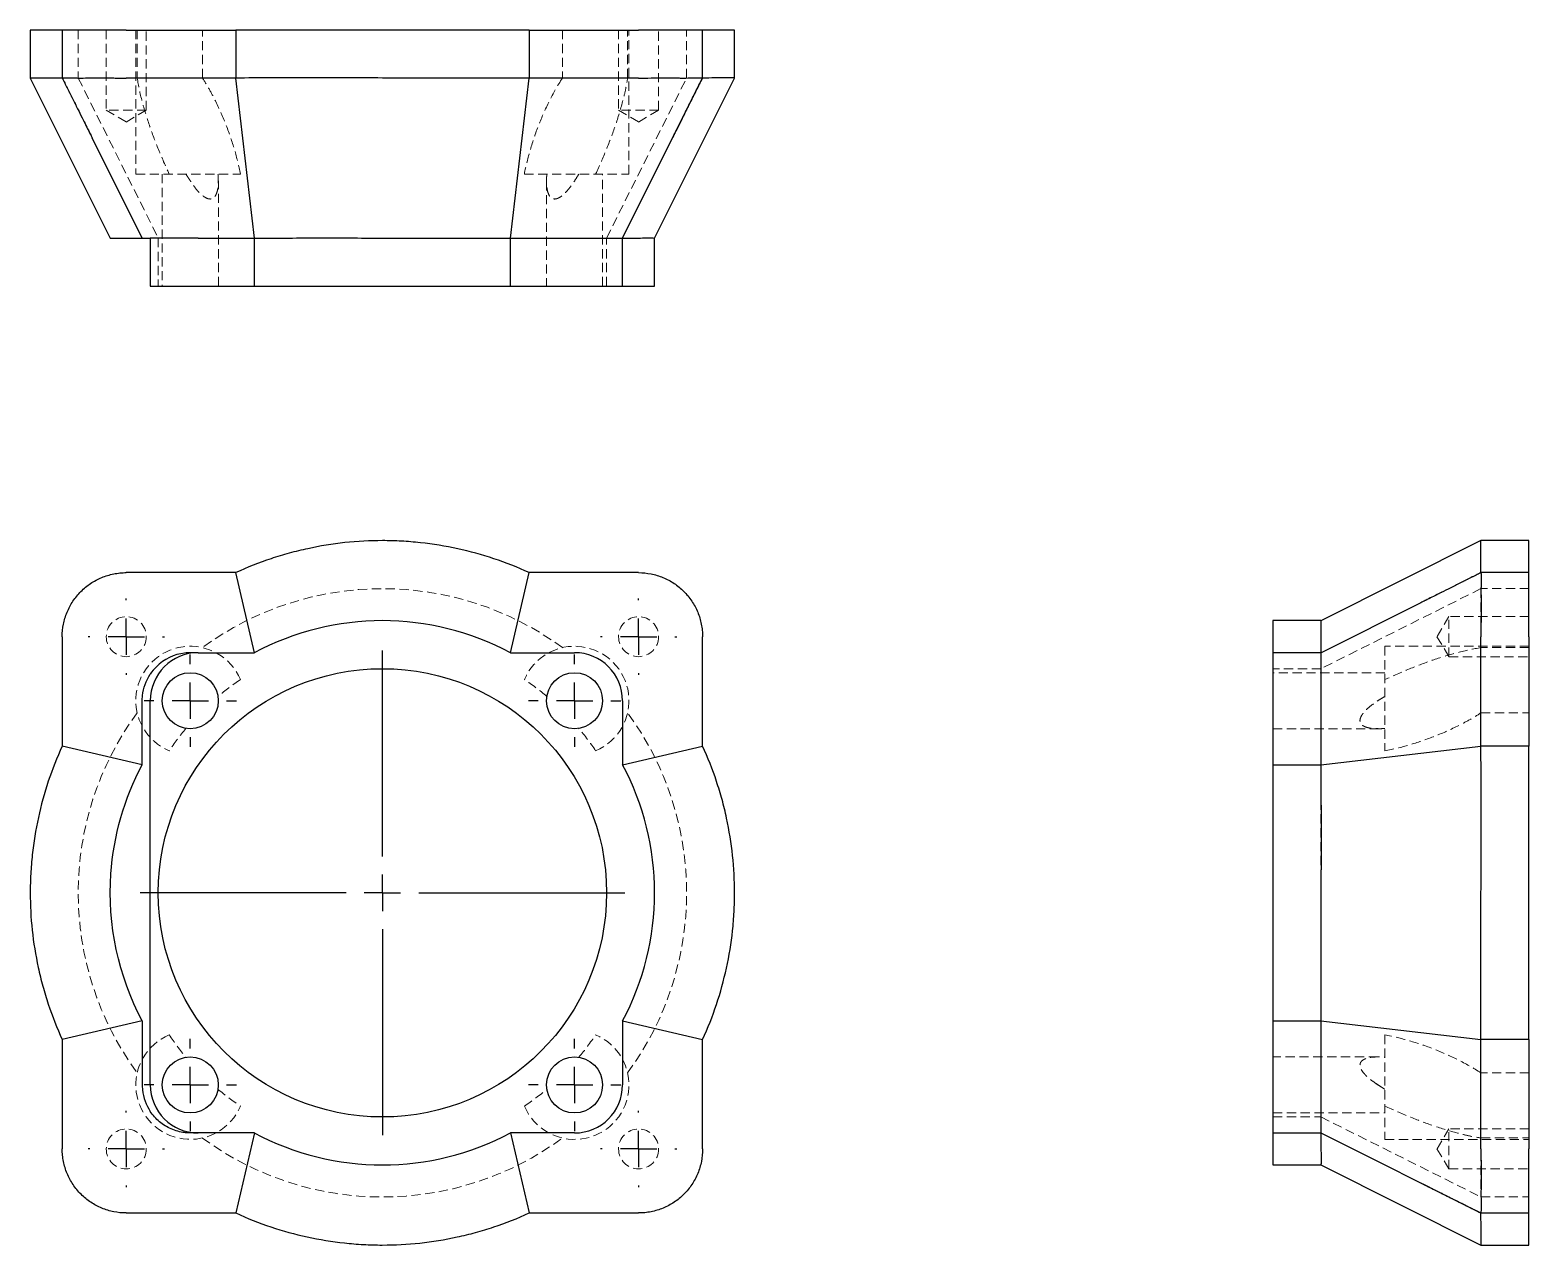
# Model space of a CAD drawing. Header units: millimetres. Extents: x 35 to 241, y 9 to 176.
import ezdxf

# ---------------------------------------------------------------- set-up
doc = ezdxf.new("R2010")
doc.units = ezdxf.units.MM
doc.linetypes.add('HIDDEN', pattern=[1.905, 1.27, -0.635])
doc.layers.add('10', color=7, linetype='Continuous')

# ---------------------------------------------------------------- blocks, each defined once
blk = doc.blocks.new('SW_CENTERMARKSYMBOL_0')
at = {"layer": '10', "color": 0}
for p, q in [((0, 5), (0, 33.31)), ((0, 0), (0, 2.5)), ((-5, 0), (-33.31, 0)), ((0, 0), (-2.5, 0)), ((0, 0), (0, -2.5)), ((0, 0), (2.5, 0)), ((5, 0), (33.31, 0)), ((0, -5), (0, -33.31))]:
    blk.add_line(p, q, dxfattribs=at)
blk = doc.blocks.new('SW_CENTERMARKSYMBOL_1')
at = {"layer": '10', "color": 0}
for p, q in [((0, 5), (0, 5.25)), ((0, 0), (0, 2.5)), ((-5, 0), (-5.25, 0)), ((0, 0), (-2.5, 0)), ((0, 0), (0, -2.5)), ((0, 0), (2.5, 0)), ((5, 0), (5.25, 0)), ((0, -5), (0, -5.25))]:
    blk.add_line(p, q, dxfattribs=at)
blk = doc.blocks.new('SW_CENTERMARKSYMBOL_2')
at = {"layer": '10', "color": 0}
for p, q in [((0, 5), (0, 5.25)), ((0, 0), (0, 2.5)), ((-5, 0), (-5.25, 0)), ((0, 0), (-2.5, 0)), ((0, 0), (0, -2.5)), ((0, 0), (2.5, 0)), ((5, 0), (5.25, 0)), ((0, -5), (0, -5.25))]:
    blk.add_line(p, q, dxfattribs=at)
blk = doc.blocks.new('SW_CENTERMARKSYMBOL_3')
at = {"layer": '10', "color": 0}
for p, q in [((0, 5), (0, 5.25)), ((0, 0), (0, 2.5)), ((-5, 0), (-5.25, 0)), ((0, 0), (-2.5, 0)), ((0, 0), (0, -2.5)), ((0, 0), (2.5, 0)), ((5, 0), (5.25, 0)), ((0, -5), (0, -5.25))]:
    blk.add_line(p, q, dxfattribs=at)
blk = doc.blocks.new('SW_CENTERMARKSYMBOL_4')
at = {"layer": '10', "color": 0}
for p, q in [((0, 5), (0, 5.25)), ((0, 0), (0, 2.5)), ((-5, 0), (-5.25, 0)), ((0, 0), (-2.5, 0)), ((0, 0), (0, -2.5)), ((0, 0), (2.5, 0)), ((5, 0), (5.25, 0)), ((0, -5), (0, -5.25))]:
    blk.add_line(p, q, dxfattribs=at)
blk = doc.blocks.new('SW_CENTERMARKSYMBOL_5')
at = {"layer": '10', "color": 0}
for p, q in [((0, 5), (0, 6.35)), ((0, 0), (0, 2.5)), ((-5, 0), (-6.35, 0)), ((0, 0), (-2.5, 0)), ((0, 0), (0, -2.5)), ((0, 0), (2.5, 0)), ((5, 0), (6.35, 0)), ((0, -5), (0, -6.35))]:
    blk.add_line(p, q, dxfattribs=at)
blk = doc.blocks.new('SW_CENTERMARKSYMBOL_6')
at = {"layer": '10', "color": 0}
for p, q in [((0, 5), (0, 6.35)), ((0, 0), (0, 2.5)), ((-5, 0), (-6.35, 0)), ((0, 0), (-2.5, 0)), ((0, 0), (0, -2.5)), ((0, 0), (2.5, 0)), ((5, 0), (6.35, 0)), ((0, -5), (0, -6.35))]:
    blk.add_line(p, q, dxfattribs=at)
blk = doc.blocks.new('SW_CENTERMARKSYMBOL_7')
at = {"layer": '10', "color": 0}
for p, q in [((0, 5), (0, 6.35)), ((0, 0), (0, 2.5)), ((-5, 0), (-6.35, 0)), ((0, 0), (-2.5, 0)), ((0, 0), (0, -2.5)), ((0, 0), (2.5, 0)), ((5, 0), (6.35, 0)), ((0, -5), (0, -6.35))]:
    blk.add_line(p, q, dxfattribs=at)
blk = doc.blocks.new('SW_CENTERMARKSYMBOL_8')
at = {"layer": '10', "color": 0}
for p, q in [((0, 5), (0, 6.35)), ((0, 0), (0, 2.5)), ((-5, 0), (-6.35, 0)), ((0, 0), (-2.5, 0)), ((0, 0), (0, -2.5)), ((0, 0), (2.5, 0)), ((5, 0), (6.35, 0)), ((0, -5), (0, -6.35))]:
    blk.add_line(p, q, dxfattribs=at)

msp = doc.modelspace()

# ---------------------------------------------------------------- linework, layer by layer
at = {"color": 7, "linetype": 'Continuous', "lineweight": 25}
for p, q in [((34.59, 175.6), (34.59, 169)), ((38.99, 175.6), (34.59, 175.6)), ((38.99, 175.6), (38.99, 169)), ((47.79, 175.6), (38.99, 175.6)), ((47.79, 175.6), (62.83, 175.6)), ((62.83, 175.6), (62.83, 169)), ((103.17, 175.6), (62.83, 175.6)), ((103.17, 175.6), (103.17, 169)), ((103.17, 175.6), (118.21, 175.6)), ((127.01, 175.6), (118.21, 175.6)), ((127.01, 169), (127.01, 175.6)), ((131.41, 175.6), (127.01, 175.6)), ((131.41, 169), (131.41, 175.6)), ((34.59, 169), (45.59, 147)), ((65.4, 147), (62.83, 169)), ((100.6, 147), (103.17, 169)), ((120.41, 147), (131.41, 169)), ((116.01, 147), (126.97, 168.92)), ((49.99, 147), (43.11, 160.76)), ((51.09, 147), (51.09, 140.4)), ((65.4, 140.4), (65.4, 147)), ((100.6, 140.4), (100.6, 147)), ((116.01, 140.4), (116.01, 147)), ((120.41, 140.4), (120.41, 147)), ((51.09, 140.4), (57.69, 140.4)), ((57.69, 140.4), (65.4, 140.4)), ((65.4, 140.4), (100.6, 140.4)), ((100.6, 140.4), (109.41, 140.4)), ((109.41, 140.4), (116.01, 140.4)), ((116.01, 140.4), (120.41, 140.4)), ((234, 105.41), (211.99, 94.4)), ((240.6, 105.41), (234, 105.41)), ((240.6, 101.01), (240.6, 105.41)), ((65.4, 90.01), (62.83, 101.01)), ((100.6, 90.01), (103.17, 101.01)), ((240.6, 101.01), (234, 101.01)), ((240.6, 92.21), (240.6, 101.01)), ((212, 90.01), (225.76, 96.89)), ((212, 94.41), (205.4, 94.41)), ((205.4, 94.41), (205.4, 90.01)), ((240.6, 92.21), (240.6, 77.17)), ((57.69, 90.01), (65.4, 90.01)), ((100.6, 90.01), (109.41, 90.01)), ((212, 90.01), (205.4, 90.01)), ((205.4, 90.01), (205.4, 83.41)), ((51.09, 30.59), (51.09, 83.41)), ((116.01, 83.41), (116.01, 74.6)), ((205.4, 83.41), (205.4, 74.6)), ((49.99, 74.6), (38.99, 77.17)), ((116.01, 74.6), (127.01, 77.17)), ((212, 74.6), (234, 77.17)), ((240.6, 77.17), (234, 77.17)), ((240.6, 36.83), (240.6, 77.17)), ((205.4, 74.6), (212, 74.6)), ((205.4, 74.6), (205.4, 39.4)), ((49.99, 39.4), (38.99, 36.83)), ((116.01, 39.4), (116.01, 30.59)), ((116.01, 39.4), (127.01, 36.83)), ((205.4, 39.4), (212, 39.4)), ((205.4, 39.4), (205.4, 30.59)), ((212, 39.4), (234, 36.83)), ((240.6, 36.83), (234, 36.83)), ((240.6, 36.83), (240.6, 21.79)), ((205.4, 30.59), (205.4, 23.99)), ((65.4, 23.99), (57.69, 23.99)), ((65.4, 23.99), (62.83, 12.99)), ((109.41, 23.99), (100.6, 23.99)), ((100.6, 23.99), (103.17, 12.99)), ((205.4, 23.99), (212, 23.99)), ((205.4, 23.99), (205.4, 19.59)), ((212, 23.99), (233.92, 13.03)), ((240.6, 12.99), (240.6, 21.79)), ((205.4, 19.59), (212, 19.59)), ((211.99, 19.6), (234, 8.59)), ((234, 12.99), (240.6, 12.99)), ((240.6, 8.59), (240.6, 12.99)), ((234, 8.59), (240.6, 8.59))]:
    msp.add_line(p, q, dxfattribs=at)
at = {"color": 7, "linetype": 'HIDDEN', "lineweight": 18}
for p, q in [((41.19, 175.6), (41.19, 169)), ((45.04, 175.6), (45.04, 164.6)), ((49.11, 175.6), (49.11, 155.8)), ((49.3, 175.6), (49.3, 169)), ((50.54, 164.6), (50.54, 175.6)), ((58.26, 169), (58.26, 175.6)), ((107.74, 175.6), (107.74, 169)), ((115.46, 175.6), (115.46, 164.6)), ((116.7, 169), (116.7, 175.6)), ((116.89, 155.8), (116.89, 175.6)), ((120.96, 164.6), (120.96, 175.6)), ((124.81, 169), (124.81, 175.6)), ((43.1, 160.79), (38.99, 169)), ((41.19, 169), (49.3, 169)), ((41.19, 169), (52.19, 147)), ((58.26, 169), (62.81, 169)), ((103.19, 169), (107.74, 169)), ((113.81, 147), (124.81, 169)), ((116.7, 169), (124.81, 169)), ((126.97, 168.92), (127.01, 169)), ((50.54, 164.6), (45.04, 164.6)), ((45.04, 164.6), (47.79, 162.95)), ((47.79, 162.95), (50.54, 164.6)), ((120.96, 164.6), (115.46, 164.6)), ((115.46, 164.6), (118.21, 162.95)), ((118.21, 162.95), (120.96, 164.6)), ((49.11, 155.8), (63.49, 155.8)), ((52.74, 155.8), (52.74, 140.4)), ((60.43, 154.53), (60.42, 154.87)), ((60.45, 154.84), (60.45, 154.87)), ((60.45, 140.4), (60.45, 154.84)), ((102.51, 155.8), (116.89, 155.8)), ((105.55, 154.82), (105.55, 140.4)), ((105.55, 154.82), (105.55, 154.82)), ((113.26, 140.4), (113.26, 155.8)), ((52.19, 147), (52.19, 140.4)), ((65.36, 147), (57.76, 147)), ((113.81, 147), (100.63, 147)), ((113.81, 140.4), (113.81, 147)), ((120.4, 146.99), (120.41, 147)), ((225.79, 96.9), (234, 101.01)), ((234, 98.81), (212, 87.81)), ((234, 98.81), (234, 90.7)), ((240.6, 98.81), (234, 98.81)), ((229.6, 94.96), (227.95, 92.21)), ((229.6, 89.46), (229.6, 94.96)), ((240.6, 94.96), (229.6, 94.96)), ((220.8, 90.89), (220.8, 76.51)), ((240.6, 90.89), (220.8, 90.89)), ((227.95, 92.21), (229.6, 89.46)), ((240.6, 90.7), (234, 90.7)), ((229.6, 89.46), (240.6, 89.46)), ((212, 87.81), (205.4, 87.81)), ((220.8, 87.26), (205.4, 87.26)), ((212, 57), (212, 87.81)), ((220.8, 84), (219.79, 83.37)), ((234, 81.74), (234, 77.19)), ((234, 81.74), (240.6, 81.74)), ((205.4, 79.55), (219.84, 79.55)), ((219.53, 79.57), (219.87, 79.58)), ((219.84, 79.55), (219.87, 79.55)), ((212, 56.65), (212, 57)), ((212, 26.19), (212, 39.38)), ((220.8, 37.49), (220.8, 23.11)), ((234, 36.81), (234, 32.26)), ((219.84, 34.45), (205.4, 34.45)), ((219.84, 34.45), (219.84, 34.45)), ((240.6, 32.26), (234, 32.26)), ((219.48, 30.84), (220.8, 30)), ((205.4, 26.74), (220.8, 26.74)), ((205.4, 26.19), (212, 26.19)), ((212, 26.19), (234, 15.19)), ((220.8, 23.11), (240.6, 23.11)), ((229.6, 24.54), (227.95, 21.79)), ((229.6, 19.04), (229.6, 24.54)), ((240.6, 24.54), (229.6, 24.54)), ((234, 23.3), (234, 15.19)), ((234, 23.3), (240.6, 23.3)), ((227.95, 21.79), (229.6, 19.04)), ((229.6, 19.04), (240.6, 19.04)), ((234, 15.19), (240.6, 15.19)), ((233.92, 13.03), (234, 12.99))]:
    msp.add_line(p, q, dxfattribs=at)
for centre in [(47.79, 92.21), (118.21, 92.21), (47.79, 21.79), (118.21, 21.79)]:
    msp.add_circle(centre, 2.75, dxfattribs=at)
at = {"color": 7, "linetype": 'Continuous', "lineweight": 25}
for centre, radius in [((83, 57), 30.81), ((56.59, 83.41), 3.85), ((109.41, 83.41), 3.85), ((56.59, 30.59), 3.85), ((109.41, 30.59), 3.85)]:
    msp.add_circle(centre, radius, dxfattribs=at)
at = {"color": 7, "linetype": 'HIDDEN', "lineweight": 18}
for centre, radius, start, end in [((83, 57), 41.81, 53.7125, 126.2875), ((56.59, 83.41), 7.48, 22.8229, 247.1771), ((109.41, 83.41), 7.48, 292.8229, 157.1771), ((83, 57), 35.21, 123.6513, 129.935), ((83, 57), 35.21, 50.065, 56.3487), ((83, 57), 41.81, 143.7125, 216.2875), ((83, 57), 41.81, 323.7125, 36.2875), ((83, 57), 35.21, 140.065, 146.3487), ((83, 57), 35.21, 33.6513, 39.935), ((56.59, 30.59), 7.48, 112.8229, 337.1771), ((83, 57), 35.21, 213.6513, 219.935), ((109.41, 30.59), 7.48, 202.8229, 67.1771), ((83, 57), 35.21, 320.065, 326.3487), ((83, 57), 35.21, 230.065, 236.3487), ((83, 57), 35.21, 303.6513, 309.935), ((83, 57), 41.81, 233.7125, 306.2875)]:
    msp.add_arc(centre, radius, start, end, dxfattribs=at)
at = {"color": 7, "linetype": 'Continuous', "lineweight": 25}
for centre, radius, start, end in [((83, 57), 37.41, 61.9275, 118.0725), ((57.69, 83.41), 6.6, 90, 180), ((109.41, 83.41), 6.6, 0, 90), ((83, 57), 37.41, 331.9275, 28.0725), ((57.69, 30.59), 6.6, 180, 270), ((109.41, 30.59), 6.6, 270, 0), ((83, 57), 37.41, 241.9275, 298.0725)]:
    msp.add_arc(centre, radius, start, end, dxfattribs=at)
for points, knots in [([(38.99, 169), (38.46, 169), (37.4, 169), (36.2, 169), (35.29, 169), (34.76, 169), (34.55, 169), (34.6, 169), (34.61, 169)], [0, 0, 0, 0, 0.193844, 0.387687, 0.587163, 0.786638, 0.980484, 1, 1, 1, 1]), ([(38.99, 169), (38.99, 168.99), (39.05, 169), (39.27, 169.01), (39.43, 169.01), (39.88, 169.01), (40.15, 169.01), (40.63, 169.01), (40.8, 169.01), (41.16, 169), (41.36, 169), (41.97, 169), (42.41, 169.01), (43.37, 169.01), (43.89, 169.01), (44.95, 169.01), (45.5, 169.01), (46.35, 169), (46.64, 169), (47.21, 168.99), (47.5, 168.99), (47.79, 169)], [0, 0, 0, 0, 0.125, 0.125, 0.25, 0.25, 0.375, 0.375, 0.4375, 0.4375, 0.5, 0.5, 0.625, 0.625, 0.75, 0.75, 0.875, 0.875, 0.9375, 0.9375, 1, 1, 1, 1]), ([(38.99, 169), (39.22, 168.55), (39.68, 167.61), (40.39, 166.2), (41.08, 164.83), (41.7, 163.59), (42.23, 162.52), (42.66, 161.66), (42.95, 161.08), (43.12, 160.75), (43.12, 160.75), (43.12, 160.74)], [0, 0, 0, 0, 0.158862, 0.327028, 0.483516, 0.625027, 0.748552, 0.851392, 0.931356, 0.987582, 1, 1, 1, 1]), ([(62.83, 169), (58.35, 169), (53.86, 169), (49.38, 169), (48.85, 169), (48.32, 169), (47.79, 169)], [0, 0, 0, 0, 0.01345405, 0.01345405, 0.01345405, 0.01503987, 0.01503987, 0.01503987, 0.01503987]), ([(103.17, 169), (101.58, 169), (99.97, 169), (96.69, 169), (95.03, 169), (91.66, 169), (89.95, 169), (87.35, 169), (86.48, 169), (84.75, 169), (83.88, 169), (79.56, 169.01), (76.13, 169.02), (71.88, 169.02), (71.03, 169.02), (69.35, 169.01), (68.52, 169.01), (66.04, 169.01), (64.42, 169), (62.83, 169)], [0, 0, 0, 0, 0.125, 0.125, 0.25, 0.25, 0.375, 0.375, 0.4375, 0.4375, 0.5, 0.5, 0.75, 0.75, 0.8125, 0.8125, 0.875, 0.875, 1, 1, 1, 1]), ([(118.21, 169), (117.58, 169), (116.95, 169), (115.7, 169), (113.82, 169), (109.43, 169), (105.67, 169), (103.17, 169)], [0, 0, 0, 0, 0.125, 0.125, 0.25, 0.5, 1, 1, 1, 1]), ([(118.21, 169), (118.79, 168.99), (119.36, 169), (120.48, 169.01), (121.03, 169.01), (122.1, 169.01), (122.61, 169.01), (123.33, 169.01), (123.56, 169.01), (124, 169), (124.22, 169), (124.83, 169), (125.2, 169.01), (125.84, 169.01), (126.12, 169.01), (126.56, 169.01), (126.72, 169.01), (126.89, 169), (126.94, 169), (127, 168.99), (127.01, 168.99), (127.01, 169)], [0, 0, 0, 0, 0.125, 0.125, 0.25, 0.25, 0.375, 0.375, 0.4375, 0.4375, 0.5, 0.5, 0.625, 0.625, 0.75, 0.75, 0.875, 0.875, 0.9375, 0.9375, 1, 1, 1, 1]), ([(122.89, 160.76), (122.89, 160.76), (122.89, 160.76), (122.95, 160.88), (123.05, 161.09), (123.27, 161.51), (123.63, 162.25), (124.24, 163.47), (125.05, 165.09), (126.01, 167), (126.68, 168.34), (127.01, 169)], [0, 0, 0, 0, 0.020271, 0.050976, 0.085634, 0.126122, 0.226651, 0.352384, 0.552281, 0.778055, 1, 1, 1, 1]), ([(131.39, 169), (131.38, 169.01), (131.34, 169.01), (130.85, 169.02), (130, 169.02), (128.76, 169.01), (127.6, 169), (127.01, 169)], [0, 0, 0, 0, 0.173662, 0.372375, 0.571088, 0.784628, 1, 1, 1, 1]), ([(45.61, 147), (45.61, 147), (45.57, 147), (45.76, 147), (46.19, 147), (46.85, 147), (47.68, 147), (48.71, 147), (49.56, 147), (49.99, 147)], [0, 0, 0, 0, 0.032754, 0.207599, 0.383776, 0.535673, 0.688407, 0.843753, 1, 1, 1, 1]), ([(49.99, 147), (49.99, 147), (49.99, 147), (49.99, 147), (49.99, 147), (49.99, 147), (49.99, 147), (50, 147), (50.01, 147), (50.14, 147), (50.51, 147), (51.09, 147)], [0, 0, 0, 0, 0.5, 0.625, 0.6875, 0.6875, 0.71875, 0.71875, 0.75, 0.75, 1, 1, 1, 1]), ([(57.69, 147), (57.33, 147), (56.96, 147), (56.33, 147), (56.07, 147), (54.36, 147), (52.55, 147), (51.34, 147), (51.09, 147)], [0.4528529, 0.4528529, 0.4528529, 0.4528529, 0.4921833, 0.4921833, 0.5200791, 0.5200791, 0.6775296, 0.7246767, 0.7246767, 0.7246767, 0.7246767]), ([(65.4, 147), (66.76, 147), (68.15, 147), (70.98, 147.01), (72.43, 147.02), (74.65, 147.02), (75.4, 147.02), (76.9, 147.02), (77.67, 147.02), (79.95, 147.01), (81.47, 147), (84.51, 146.99), (86.03, 146.99), (88.3, 146.99), (89.06, 146.99), (90.57, 147), (91.33, 147), (93.55, 147), (95.01, 147), (97.85, 147), (99.24, 147), (100.6, 147)], [0, 0, 0, 0, 0.125, 0.125, 0.25, 0.25, 0.3125, 0.3125, 0.375, 0.375, 0.5, 0.5, 0.625, 0.625, 0.6875, 0.6875, 0.75, 0.75, 0.875, 0.875, 1, 1, 1, 1]), ([(109.41, 147), (109.84, 147), (110.27, 146.99), (110.9, 147), (111.11, 147), (111.53, 147), (111.73, 147), (112.33, 147), (112.71, 147), (113.43, 147), (113.77, 147), (114.38, 147), (114.65, 147), (115.01, 147), (115.12, 147), (115.33, 147), (115.42, 147), (115.67, 147), (115.79, 147), (115.96, 146.99), (116.01, 147), (116.01, 147)], [0, 0, 0, 0, 0.125, 0.125, 0.1875, 0.1875, 0.25, 0.25, 0.375, 0.375, 0.5, 0.5, 0.625, 0.625, 0.6875, 0.6875, 0.75, 0.75, 0.875, 0.875, 1, 1, 1, 1]), ([(116.01, 147), (116.48, 147), (117.42, 147), (118.53, 147.01), (119.42, 147.02), (120.02, 147.02), (120.36, 147.01), (120.38, 147), (120.39, 147)], [0, 0, 0, 0, 0.170756, 0.341513, 0.517324, 0.693134, 0.862369, 1, 1, 1, 1]), ([(103.17, 101.01), (101.58, 101.74), (99.97, 102.37), (96.69, 103.47), (95.03, 103.92), (91.66, 104.66), (89.95, 104.94), (87.35, 105.22), (86.48, 105.29), (84.75, 105.39), (83.88, 105.41), (79.56, 105.41), (76.13, 105.05), (71.88, 104.12), (71.03, 103.92), (69.35, 103.45), (68.52, 103.2), (66.04, 102.38), (64.42, 101.74), (62.83, 101.01)], [0, 0, 0, 0, 0.125, 0.125, 0.25, 0.25, 0.375, 0.375, 0.4375, 0.4375, 0.5, 0.5, 0.75, 0.75, 0.8125, 0.8125, 0.875, 0.875, 1, 1, 1, 1]), ([(234, 101.01), (234, 101.54), (234, 102.6), (234, 103.8), (234, 104.71), (234, 105.24), (234, 105.45), (234, 105.4), (234, 105.39)], [0, 0, 0, 0, 0.193844, 0.387687, 0.587163, 0.786638, 0.980484, 1, 1, 1, 1]), ([(38.99, 92.21), (38.99, 92.79), (39.05, 93.36), (39.27, 94.48), (39.43, 95.03), (39.88, 96.1), (40.15, 96.61), (40.63, 97.33), (40.8, 97.56), (41.16, 98), (41.36, 98.22), (41.97, 98.83), (42.41, 99.2), (43.37, 99.84), (43.89, 100.12), (44.95, 100.56), (45.5, 100.72), (46.35, 100.89), (46.64, 100.94), (47.21, 101), (47.5, 101.01), (47.79, 101.01)], [0, 0, 0, 0, 0.125, 0.125, 0.25, 0.25, 0.375, 0.375, 0.4375, 0.4375, 0.5, 0.5, 0.625, 0.625, 0.75, 0.75, 0.875, 0.875, 0.9375, 0.9375, 1, 1, 1, 1]), ([(62.83, 101.01), (58.35, 101.01), (53.86, 101.01), (49.38, 101.01), (48.85, 101.01), (48.32, 101.01), (47.79, 101.01)], [0, 0, 0, 0, 0.01345405, 0.01345405, 0.01345405, 0.01503987, 0.01503987, 0.01503987, 0.01503987]), ([(118.21, 101.01), (117.58, 101.01), (116.95, 101.01), (115.7, 101.01), (113.82, 101.01), (109.43, 101.01), (105.67, 101.01), (103.17, 101.01)], [0, 0, 0, 0, 0.125, 0.125, 0.25, 0.5, 1, 1, 1, 1]), ([(118.21, 101.01), (118.79, 101.01), (119.36, 100.95), (120.48, 100.73), (121.03, 100.57), (122.1, 100.12), (122.61, 99.85), (123.33, 99.37), (123.56, 99.2), (124, 98.84), (124.22, 98.64), (124.83, 98.03), (125.2, 97.59), (125.84, 96.63), (126.12, 96.11), (126.56, 95.05), (126.72, 94.5), (126.89, 93.65), (126.94, 93.36), (127, 92.79), (127.01, 92.5), (127.01, 92.21)], [0, 0, 0, 0, 0.125, 0.125, 0.25, 0.25, 0.375, 0.375, 0.4375, 0.4375, 0.5, 0.5, 0.625, 0.625, 0.75, 0.75, 0.875, 0.875, 0.9375, 0.9375, 1, 1, 1, 1]), ([(234, 101.01), (233.55, 100.78), (232.61, 100.32), (231.2, 99.61), (229.83, 98.92), (228.59, 98.3), (227.52, 97.77), (226.66, 97.34), (226.08, 97.05), (225.75, 96.88), (225.74, 96.88), (225.74, 96.88)], [0, 0, 0, 0, 0.158859, 0.327022, 0.483508, 0.625018, 0.748541, 0.851382, 0.931347, 0.987574, 1, 1, 1, 1]), ([(234, 101.01), (233.99, 101.01), (234, 100.95), (234.01, 100.73), (234.01, 100.57), (234.01, 100.12), (234.01, 99.85), (234.01, 99.37), (234.01, 99.2), (234, 98.84), (234, 98.64), (234, 98.03), (234.01, 97.59), (234.01, 96.63), (234.01, 96.11), (234.01, 95.05), (234.01, 94.5), (234, 93.65), (234, 93.36), (233.99, 92.79), (233.99, 92.5), (234, 92.21)], [0, 0, 0, 0, 0.125, 0.125, 0.25, 0.25, 0.375, 0.375, 0.4375, 0.4375, 0.5, 0.5, 0.625, 0.625, 0.75, 0.75, 0.875, 0.875, 0.9375, 0.9375, 1, 1, 1, 1]), ([(212, 94.39), (212, 94.39), (211.99, 94.43), (211.99, 94.24), (211.99, 93.82), (212, 93.16), (212, 92.33), (212, 91.3), (212, 90.44), (212, 90.01)], [0, 0, 0, 0, 0.031763, 0.206784, 0.381806, 0.534582, 0.687358, 0.843679, 1, 1, 1, 1]), ([(38.99, 92.21), (38.99, 91.58), (38.99, 90.95), (38.99, 89.7), (38.99, 87.82), (38.99, 83.43), (38.99, 79.67), (38.99, 77.17)], [0, 0, 0, 0, 0.125, 0.125, 0.25, 0.5, 1, 1, 1, 1]), ([(127.01, 77.17), (127.01, 81.65), (127.01, 86.14), (127.01, 90.62), (127.01, 91.15), (127.01, 91.68), (127.01, 92.21)], [0, 0, 0, 0, 0.013455, 0.013455, 0.013455, 0.01503987, 0.01503987, 0.01503987, 0.01503987]), ([(234, 77.17), (234, 81.65), (234, 86.14), (234, 90.62), (234, 91.15), (234, 91.68), (234, 92.21)], [0, 0, 0, 0, 0.013455, 0.013455, 0.013455, 0.01503987, 0.01503987, 0.01503987, 0.01503987]), ([(57.69, 90.01), (57.33, 90.01), (56.96, 90.01), (56.33, 90.01), (56.07, 89.99), (54.36, 89.79), (52.55, 88.91), (51.34, 87.42), (51.09, 87.05)], [0.4528529, 0.4528529, 0.4528529, 0.4528529, 0.4921833, 0.4921833, 0.5200791, 0.5200791, 0.6775296, 0.7246767, 0.7246767, 0.7246767, 0.7246767]), ([(212, 90.01), (212, 90.01), (211.99, 89.96), (212, 89.84), (212, 89.79), (212, 89.66), (212, 89.59), (212, 89.34), (212, 89.14), (212, 88.66), (212, 88.38), (212, 87.77), (212, 87.44), (212, 86.9), (212, 86.71), (212, 86.33), (212, 86.14), (212, 85.54), (212, 85.13), (211.99, 84.27), (212, 83.84), (212, 83.41)], [0, 0, 0, 0, 0.125, 0.125, 0.1875, 0.1875, 0.25, 0.25, 0.375, 0.375, 0.5, 0.5, 0.625, 0.625, 0.6875, 0.6875, 0.75, 0.75, 0.875, 0.875, 1, 1, 1, 1]), ([(49.99, 74.6), (49.99, 76.72), (49.99, 79.35), (49.99, 82.26), (49.99, 83.05), (49.99, 83.44), (49.99, 83.58), (50, 83.84), (50.01, 83.97), (50.14, 85.15), (50.51, 86.17), (51.09, 87.05)], [0, 0, 0, 0, 0.5, 0.625, 0.6875, 0.6875, 0.71875, 0.71875, 0.75, 0.75, 1, 1, 1, 1]), ([(38.99, 77.17), (38.26, 75.58), (37.63, 73.97), (36.53, 70.69), (36.08, 69.03), (35.34, 65.66), (35.06, 63.95), (34.78, 61.35), (34.71, 60.48), (34.61, 58.75), (34.59, 57.88), (34.59, 53.56), (34.95, 50.13), (35.88, 45.88), (36.08, 45.03), (36.55, 43.35), (36.8, 42.52), (37.62, 40.04), (38.26, 38.42), (38.99, 36.83)], [0, 0, 0, 0, 0.125, 0.125, 0.25, 0.25, 0.375, 0.375, 0.4375, 0.4375, 0.5, 0.5, 0.75, 0.75, 0.8125, 0.8125, 0.875, 0.875, 1, 1, 1, 1]), ([(127.01, 36.83), (127.74, 38.42), (128.37, 40.03), (129.47, 43.31), (129.92, 44.97), (130.66, 48.34), (130.94, 50.05), (131.22, 52.65), (131.29, 53.52), (131.39, 55.25), (131.41, 56.12), (131.41, 60.44), (131.05, 63.87), (130.12, 68.12), (129.92, 68.97), (129.45, 70.65), (129.2, 71.48), (128.38, 73.96), (127.74, 75.58), (127.01, 77.17)], [0, 0, 0, 0, 0.125, 0.125, 0.25, 0.25, 0.375, 0.375, 0.4375, 0.4375, 0.5, 0.5, 0.75, 0.75, 0.8125, 0.8125, 0.875, 0.875, 1, 1, 1, 1]), ([(234, 36.83), (234, 38.42), (234, 40.03), (234, 43.31), (234, 44.97), (234, 48.34), (234, 50.05), (234, 52.65), (234, 53.52), (234, 55.25), (234, 56.12), (234.01, 60.44), (234.02, 63.87), (234.02, 68.12), (234.02, 68.97), (234.01, 70.65), (234.01, 71.48), (234.01, 73.96), (234, 75.58), (234, 77.17)], [0, 0, 0, 0, 0.125, 0.125, 0.25, 0.25, 0.375, 0.375, 0.4375, 0.4375, 0.5, 0.5, 0.75, 0.75, 0.8125, 0.8125, 0.875, 0.875, 1, 1, 1, 1]), ([(49.99, 39.4), (46.71, 45.56), (44.06, 57.97), (47.53, 69.98), (49.99, 74.6)], [0, 0, 0, 0, 0.571429, 1, 1, 1, 1]), ([(212, 74.6), (212, 73.24), (212, 71.85), (212.01, 69.02), (212.02, 67.57), (212.02, 65.35), (212.02, 64.6), (212.02, 63.1), (212.02, 62.33), (212.01, 60.05), (212, 58.53), (211.99, 55.49), (211.99, 53.97), (211.99, 51.7), (211.99, 50.94), (212, 49.43), (212, 48.67), (212, 46.45), (212, 44.99), (212, 42.15), (212, 40.76), (212, 39.4)], [0, 0, 0, 0, 0.125, 0.125, 0.25, 0.25, 0.3125, 0.3125, 0.375, 0.375, 0.5, 0.5, 0.625, 0.625, 0.6875, 0.6875, 0.75, 0.75, 0.875, 0.875, 1, 1, 1, 1]), ([(49.99, 39.4), (49.99, 37.28), (49.99, 34.65), (49.99, 31.74), (49.99, 30.95), (49.99, 30.56), (49.99, 30.42), (50, 30.16), (50.01, 30.03), (50.14, 28.85), (50.51, 27.83), (51.09, 26.95)], [0, 0, 0, 0, 0.5, 0.625, 0.6875, 0.6875, 0.71875, 0.71875, 0.75, 0.75, 1, 1, 1, 1]), ([(38.99, 36.83), (38.99, 32.35), (38.99, 27.86), (38.99, 23.38), (38.99, 22.85), (38.99, 22.32), (38.99, 21.79)], [0, 0, 0, 0, 0.01345498, 0.01345498, 0.01345498, 0.01503987, 0.01503987, 0.01503987, 0.01503987]), ([(127.01, 21.79), (127.01, 22.42), (127.01, 23.05), (127.01, 24.3), (127.01, 26.18), (127.01, 30.57), (127.01, 34.33), (127.01, 36.83)], [0, 0, 0, 0, 0.125, 0.125, 0.25, 0.5, 1, 1, 1, 1]), ([(234, 21.79), (234, 22.42), (234, 23.05), (234, 24.3), (234, 26.18), (234, 30.57), (234, 34.33), (234, 36.83)], [0, 0, 0, 0, 0.125, 0.125, 0.25, 0.5, 1, 1, 1, 1]), ([(212, 30.59), (212, 30.16), (211.99, 29.73), (212, 29.1), (212, 28.89), (212, 28.47), (212, 28.27), (212, 27.67), (212, 27.29), (212, 26.57), (212, 26.23), (212, 25.62), (212, 25.35), (212, 24.99), (212, 24.88), (212, 24.67), (212, 24.58), (212, 24.33), (212, 24.21), (211.99, 24.04), (212, 23.99), (212, 23.99)], [0, 0, 0, 0, 0.125, 0.125, 0.1875, 0.1875, 0.25, 0.25, 0.375, 0.375, 0.5, 0.5, 0.625, 0.625, 0.6875, 0.6875, 0.75, 0.75, 0.875, 0.875, 1, 1, 1, 1]), ([(57.69, 23.99), (57.38, 23.99), (57.06, 23.99), (56.59, 23.99), (56.43, 23.99), (56.11, 24.01), (55.95, 24.02), (55.17, 24.12), (53.93, 24.46), (52.84, 25.13), (51.87, 25.94), (51.44, 26.42), (51.09, 26.95)], [0, 0, 0, 0, 0.125, 0.125, 0.1875, 0.1875, 0.25, 0.25, 0.5, 0.75, 0.75, 1, 1, 1, 1]), ([(212, 23.99), (212, 23.52), (212, 22.58), (212.01, 21.47), (212.02, 20.58), (212.02, 19.98), (212.01, 19.64), (212, 19.62), (212, 19.61)], [0, 0, 0, 0, 0.170756, 0.341513, 0.517324, 0.693134, 0.862369, 1, 1, 1, 1]), ([(47.79, 12.99), (47.21, 12.99), (46.64, 13.05), (45.52, 13.27), (44.97, 13.43), (43.9, 13.88), (43.39, 14.15), (42.67, 14.63), (42.44, 14.8), (42, 15.16), (41.78, 15.36), (41.17, 15.97), (40.8, 16.41), (40.16, 17.37), (39.88, 17.89), (39.44, 18.95), (39.28, 19.5), (39.11, 20.35), (39.06, 20.64), (39, 21.21), (38.99, 21.5), (38.99, 21.79)], [0, 0, 0, 0, 0.125, 0.125, 0.25, 0.25, 0.375, 0.375, 0.4375, 0.4375, 0.5, 0.5, 0.625, 0.625, 0.75, 0.75, 0.875, 0.875, 0.9375, 0.9375, 1, 1, 1, 1]), ([(127.01, 21.79), (127.01, 21.21), (126.95, 20.64), (126.73, 19.52), (126.57, 18.97), (126.12, 17.9), (125.85, 17.39), (125.37, 16.67), (125.2, 16.44), (124.84, 16), (124.64, 15.78), (124.03, 15.17), (123.59, 14.8), (122.63, 14.16), (122.11, 13.88), (121.05, 13.44), (120.5, 13.28), (119.65, 13.11), (119.36, 13.06), (118.79, 13), (118.5, 12.99), (118.21, 12.99)], [0, 0, 0, 0, 0.125, 0.125, 0.25, 0.25, 0.375, 0.375, 0.4375, 0.4375, 0.5, 0.5, 0.625, 0.625, 0.75, 0.75, 0.875, 0.875, 0.9375, 0.9375, 1, 1, 1, 1]), ([(234, 21.79), (233.99, 21.21), (234, 20.64), (234.01, 19.52), (234.01, 18.97), (234.01, 17.9), (234.01, 17.39), (234.01, 16.67), (234.01, 16.44), (234, 16), (234, 15.78), (234, 15.17), (234.01, 14.8), (234.01, 14.16), (234.01, 13.88), (234.01, 13.44), (234.01, 13.28), (234, 13.11), (234, 13.06), (233.99, 13), (233.99, 12.99), (234, 12.99)], [0, 0, 0, 0, 0.125, 0.125, 0.25, 0.25, 0.375, 0.375, 0.4375, 0.4375, 0.5, 0.5, 0.625, 0.625, 0.75, 0.75, 0.875, 0.875, 0.9375, 0.9375, 1, 1, 1, 1]), ([(225.76, 17.11), (225.76, 17.11), (225.76, 17.11), (225.88, 17.05), (226.09, 16.95), (226.51, 16.73), (227.25, 16.37), (228.47, 15.76), (230.09, 14.95), (232, 13.99), (233.34, 13.32), (234, 12.99)], [0, 0, 0, 0, 0.020271, 0.050976, 0.085634, 0.126122, 0.226651, 0.352384, 0.552281, 0.778055, 1, 1, 1, 1]), ([(47.79, 12.99), (48.42, 12.99), (49.05, 12.99), (50.3, 12.99), (52.18, 12.99), (56.57, 12.99), (60.33, 12.99), (62.83, 12.99)], [0, 0, 0, 0, 0.125, 0.125, 0.25, 0.5, 1, 1, 1, 1]), ([(62.83, 12.99), (64.42, 12.26), (66.03, 11.63), (69.31, 10.53), (70.97, 10.08), (74.34, 9.34), (76.05, 9.06), (78.65, 8.78), (79.52, 8.71), (81.25, 8.61), (82.12, 8.59), (86.44, 8.59), (89.87, 8.95), (94.12, 9.88), (94.97, 10.08), (96.65, 10.55), (97.48, 10.8), (99.96, 11.62), (101.58, 12.26), (103.17, 12.99)], [0, 0, 0, 0, 0.125, 0.125, 0.25, 0.25, 0.375, 0.375, 0.4375, 0.4375, 0.5, 0.5, 0.75, 0.75, 0.8125, 0.8125, 0.875, 0.875, 1, 1, 1, 1]), ([(103.17, 12.99), (107.65, 12.99), (112.14, 12.99), (116.62, 12.99), (117.15, 12.99), (117.68, 12.99), (118.21, 12.99)], [0, 0, 0, 0, 0.013455, 0.013455, 0.013455, 0.01503987, 0.01503987, 0.01503987, 0.01503987]), ([(234, 8.61), (234.01, 8.62), (234.01, 8.66), (234.02, 9.15), (234.02, 10), (234.01, 11.24), (234, 12.4), (234, 12.99)], [0, 0, 0, 0, 0.1736617, 0.3723747, 0.5710877, 0.7846284, 1, 1, 1, 1])]:
    msp.add_open_spline(points, degree=3, knots=knots, dxfattribs=at)
at = {"color": 7, "linetype": 'HIDDEN', "lineweight": 18}
for points, knots in [([(38.99, 169), (39.32, 168.34), (39.99, 167), (40.95, 165.09), (41.76, 163.47), (42.37, 162.25), (42.73, 161.51), (42.94, 161.09), (43.06, 160.87), (43.09, 160.8), (43.11, 160.77)], [0, 0, 0, 0, 0.226539, 0.456986, 0.66102, 0.789353, 0.89196, 0.933285, 0.968659, 1, 1, 1, 1]), ([(49.3, 169), (49.45, 167.95), (49.69, 166.88), (50.25, 164.72), (50.59, 163.62), (51.35, 161.4), (51.77, 160.28), (52.68, 158.04), (53.17, 156.92), (53.69, 155.8)], [0, 0, 0, 0, 0.25, 0.25, 0.5, 0.5, 0.75, 0.75, 1, 1, 1, 1]), ([(63.49, 155.8), (63.27, 156.92), (62.99, 158.04), (62.34, 160.26), (61.97, 161.37), (61.11, 163.58), (60.63, 164.67), (59.82, 166.31), (59.53, 166.86), (58.92, 167.94), (58.6, 168.48), (58.26, 169)], [0, 0, 0, 0, 0.25, 0.25, 0.5, 0.5, 0.75, 0.75, 0.875, 0.875, 1, 1, 1, 1]), ([(107.74, 169), (107.07, 167.95), (106.47, 166.88), (105.39, 164.72), (104.9, 163.62), (104.04, 161.4), (103.66, 160.28), (103.01, 158.04), (102.73, 156.92), (102.51, 155.8)], [0, 0, 0, 0, 0.25, 0.25, 0.5, 0.5, 0.75, 0.75, 1, 1, 1, 1]), ([(112.31, 155.8), (112.83, 156.92), (113.32, 158.04), (114.23, 160.26), (114.64, 161.37), (115.4, 163.58), (115.73, 164.67), (116.16, 166.31), (116.3, 166.86), (116.53, 167.94), (116.62, 168.48), (116.7, 169)], [0, 0, 0, 0, 0.25, 0.25, 0.5, 0.5, 0.75, 0.75, 0.875, 0.875, 1, 1, 1, 1]), ([(126.97, 168.92), (126.64, 168.26), (126, 166.99), (125.07, 165.13), (124.3, 163.59), (123.71, 162.4), (123.3, 161.58), (123.04, 161.07), (122.92, 160.82), (122.9, 160.77), (122.89, 160.75)], [0, 0, 0, 0, 0.232489, 0.448367, 0.639227, 0.761419, 0.862698, 0.941539, 0.97294, 1, 1, 1, 1]), ([(43.12, 160.74), (43.12, 160.75), (43.11, 160.76), (43.1, 160.79), (43.09, 160.79)], [0, 0, 0, 0, 0.7034151, 1, 1, 1, 1]), ([(60.4, 155.8), (60.43, 155.43), (60.45, 155.06), (60.44, 154.35), (60.41, 154), (60.32, 153.51), (60.28, 153.35), (60.17, 153.05), (60.11, 152.91), (59.99, 152.73), (59.94, 152.67), (59.84, 152.57), (59.79, 152.52), (59.67, 152.45), (59.61, 152.42), (59.47, 152.38), (59.4, 152.37), (59.17, 152.37), (59, 152.41), (58.67, 152.56), (58.5, 152.67), (58.18, 152.91), (58.03, 153.05), (57.73, 153.35), (57.59, 153.5), (57.18, 153.99), (56.93, 154.34), (56.45, 155.06), (56.22, 155.43), (56, 155.8)], [0, 0, 0, 0, 0.125, 0.125, 0.25, 0.25, 0.3125, 0.3125, 0.375, 0.375, 0.40625, 0.40625, 0.4375, 0.4375, 0.46875, 0.46875, 0.5, 0.5, 0.5625, 0.5625, 0.625, 0.625, 0.6875, 0.6875, 0.75, 0.75, 0.875, 0.875, 1, 1, 1, 1]), ([(110, 155.8), (109.8, 155.47), (109.6, 155.14), (109.18, 154.5), (108.96, 154.19), (108.49, 153.59), (108.23, 153.3), (107.83, 152.92), (107.69, 152.81), (107.4, 152.61), (107.25, 152.52), (106.96, 152.4), (106.81, 152.37), (106.54, 152.37), (106.41, 152.4), (106.2, 152.53), (106.1, 152.61), (105.95, 152.82), (105.88, 152.94), (105.72, 153.32), (105.66, 153.6), (105.57, 154.2), (105.55, 154.52), (105.55, 154.84)], [0, 0, 0, 0, 0.125, 0.125, 0.25, 0.25, 0.375, 0.375, 0.4375, 0.4375, 0.5, 0.5, 0.5625, 0.5625, 0.625, 0.625, 0.6875, 0.6875, 0.75, 0.75, 0.875, 0.875, 1, 1, 1, 1]), ([(105.55, 154.84), (105.56, 154.91), (105.56, 155.06), (105.57, 155.3), (105.58, 155.54), (105.59, 155.71), (105.6, 155.8)], [0, 0, 0, 0, 0.234458, 0.479247, 0.734414, 1, 1, 1, 1]), ([(234, 101.01), (233.34, 100.68), (232, 100.01), (230.09, 99.05), (228.47, 98.24), (227.25, 97.63), (226.51, 97.27), (226.09, 97.06), (225.87, 96.94), (225.8, 96.91), (225.77, 96.89)], [0, 0, 0, 0, 0.226541, 0.456989, 0.661023, 0.789356, 0.891962, 0.933287, 0.96866, 1, 1, 1, 1]), ([(225.74, 96.88), (225.75, 96.88), (225.76, 96.89), (225.79, 96.9), (225.79, 96.91)], [0, 0, 0, 0, 0.7028917, 1, 1, 1, 1]), ([(234, 90.7), (232.95, 90.55), (231.88, 90.31), (229.72, 89.75), (228.62, 89.41), (226.4, 88.65), (225.28, 88.23), (223.04, 87.32), (221.92, 86.83), (220.8, 86.31)], [0, 0, 0, 0, 0.25, 0.25, 0.5, 0.5, 0.75, 0.75, 1, 1, 1, 1]), ([(220.8, 79.6), (220.47, 79.57), (220.14, 79.55), (219.5, 79.56), (219.19, 79.57), (218.59, 79.66), (218.3, 79.73), (217.92, 79.89), (217.81, 79.95), (217.61, 80.11), (217.52, 80.21), (217.4, 80.43), (217.37, 80.55), (217.37, 80.83), (217.4, 80.97), (217.53, 81.27), (217.61, 81.42), (217.82, 81.7), (217.94, 81.84), (218.32, 82.25), (218.6, 82.5), (219.2, 82.97), (219.52, 83.19), (219.84, 83.41)], [0, 0, 0, 0, 0.125, 0.125, 0.25, 0.25, 0.375, 0.375, 0.4375, 0.4375, 0.5, 0.5, 0.5625, 0.5625, 0.625, 0.625, 0.6875, 0.6875, 0.75, 0.75, 0.875, 0.875, 1, 1, 1, 1]), ([(219.84, 83.41), (219.91, 83.45), (220.06, 83.55), (220.3, 83.7), (220.54, 83.85), (220.71, 83.95), (220.8, 84)], [0, 0, 0, 0, 0.234458, 0.479247, 0.734414, 1, 1, 1, 1]), ([(220.8, 76.51), (221.92, 76.73), (223.04, 77.01), (225.26, 77.66), (226.37, 78.03), (228.58, 78.89), (229.67, 79.37), (231.31, 80.18), (231.86, 80.47), (232.94, 81.08), (233.48, 81.4), (234, 81.74)], [0, 0, 0, 0, 0.25, 0.25, 0.5, 0.5, 0.75, 0.75, 0.875, 0.875, 1, 1, 1, 1]), ([(234, 32.26), (232.95, 32.93), (231.88, 33.53), (229.72, 34.61), (228.62, 35.1), (226.4, 35.96), (225.28, 36.34), (223.04, 36.99), (221.92, 37.27), (220.8, 37.49)], [0, 0, 0, 0, 0.25, 0.25, 0.5, 0.5, 0.75, 0.75, 1, 1, 1, 1]), ([(219.84, 30.59), (219.52, 30.81), (219.21, 31.03), (218.76, 31.38), (218.61, 31.5), (218.33, 31.75), (218.19, 31.88), (217.94, 32.15), (217.82, 32.29), (217.62, 32.57), (217.53, 32.72), (217.41, 33.02), (217.37, 33.17), (217.37, 33.44), (217.4, 33.57), (217.52, 33.79), (217.6, 33.88), (217.8, 34.04), (217.92, 34.11), (218.3, 34.27), (218.58, 34.34), (219.18, 34.43), (219.5, 34.44), (220.14, 34.45), (220.47, 34.43), (220.8, 34.4)], [0, 0, 0, 0, 0.125, 0.125, 0.1875, 0.1875, 0.25, 0.25, 0.3125, 0.3125, 0.375, 0.375, 0.4375, 0.4375, 0.5, 0.5, 0.5625, 0.5625, 0.625, 0.625, 0.75, 0.75, 0.875, 0.875, 1, 1, 1, 1]), ([(220.8, 30), (220.71, 30.05), (220.54, 30.15), (220.3, 30.3), (220.06, 30.45), (219.91, 30.55), (219.84, 30.59)], [0, 0, 0, 0, 0.265586, 0.520753, 0.765542, 1, 1, 1, 1]), ([(220.8, 27.69), (221.92, 27.17), (223.04, 26.68), (225.26, 25.77), (226.37, 25.36), (228.58, 24.6), (229.67, 24.27), (231.31, 23.84), (231.86, 23.7), (232.94, 23.47), (233.48, 23.38), (234, 23.3)], [0, 0, 0, 0, 0.25, 0.25, 0.5, 0.5, 0.75, 0.75, 0.875, 0.875, 1, 1, 1, 1]), ([(233.92, 13.03), (233.26, 13.36), (231.99, 14), (230.13, 14.93), (228.59, 15.7), (227.4, 16.29), (226.58, 16.7), (226.07, 16.96), (225.82, 17.08), (225.77, 17.1), (225.75, 17.11)], [0, 0, 0, 0, 0.232489, 0.448367, 0.639227, 0.761419, 0.862698, 0.941539, 0.97294, 1, 1, 1, 1])]:
    msp.add_open_spline(points, degree=3, knots=knots, dxfattribs=at)
at = {"color": 7, "linetype": 'Continuous', "lineweight": 25}
for points in [[(57.69, 147), (60.26, 147), (62.83, 147), (65.4, 147)], [(100.6, 147), (103.54, 147), (106.47, 147), (109.41, 147)], [(212, 83.41), (212, 80.47), (212, 77.54), (212, 74.6)], [(212, 39.4), (212, 36.46), (212, 33.53), (212, 30.59)]]:
    msp.add_open_spline(points, degree=3, dxfattribs=at)

# ---------------------------------------------------------------- block references
at = {"layer": '10'}
for name, p in [('SW_CENTERMARKSYMBOL_1', (47.79, 92.21)), ('SW_CENTERMARKSYMBOL_4', (118.21, 92.21)), ('SW_CENTERMARKSYMBOL_0', (83, 57)), ('SW_CENTERMARKSYMBOL_7', (56.59, 83.41)), ('SW_CENTERMARKSYMBOL_6', (109.41, 83.41)), ('SW_CENTERMARKSYMBOL_8', (56.59, 30.59)), ('SW_CENTERMARKSYMBOL_5', (109.41, 30.59)), ('SW_CENTERMARKSYMBOL_2', (47.79, 21.79)), ('SW_CENTERMARKSYMBOL_3', (118.21, 21.79))]:
    msp.add_blockref(name, p, dxfattribs=at)

doc.saveas('drawing.dxf')
